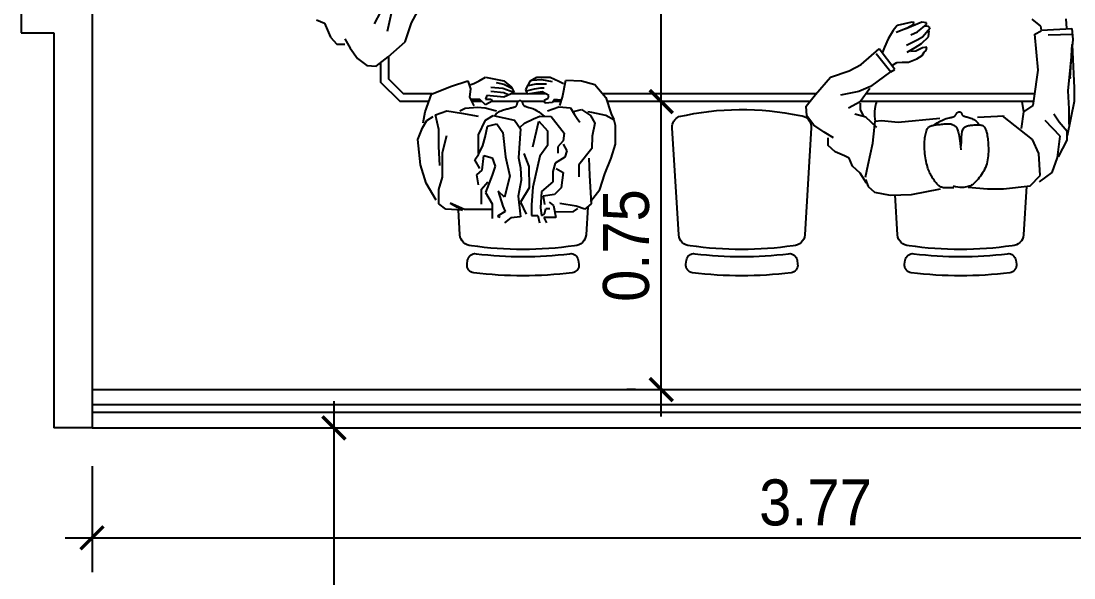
# Model space of a CAD drawing. Header units: millimetres. Extents: x 7034 to 7235, y -465 to -380.
# Drawn here: x 7111.544 to 7114.288, y -390.938 to -389.486 of the extents above; entities that cross this region are included whole.
import ezdxf

# ---------------------------------------------------------------- set-up
doc = ezdxf.new("R2010")
doc.units = ezdxf.units.MM
doc.header["$LTSCALE"] = 0.005
doc.linetypes.add('CONTINUO', pattern=[0])
doc.layers.get('0').update_dxf_attribs({"linetype": 'CONTINUO'})
doc.layers.get('DEFPOINTS').update_dxf_attribs({"linetype": 'CONTINUO', "lineweight": 15})
for name, color, linetype in [('- COTAS', 12, 'Continuous'), ('ARQ-PEITORIAL', 4, 'Continuous'), ('ARQ_ESQUADRIA', 5, 'Continuous'), ('ARQ_MOBILIARIO 1', 8, 'Continuous'), ('ARQ_MOBILIARIO 2', 252, 'Continuous'), ('JANELA', 10, 'Continuous')]:
    doc.layers.add(name, color=color, linetype=linetype)
doc.layers.add('0-LAYOUT', color=250, linetype='Continuous', lineweight=25)
doc.styles.add('ARQ', font='arial.ttf', dxfattribs={"width": 0.9})
doc.dimstyles.new('1-50', dxfattribs={"dimtxt": 0.12, "dimasz": 0.06, "dimexe": 0.09, "dimexo": 0.1, "dimgap": 0.03, "dimtad": 1, "dimzin": 0, "dimdsep": 46, "dimtxsty": 'ARQ', "dimblk": 'ARCHTICK', "dimcen": 0, "dimdle": 0.07, "dimclrd": 1, "dimclre": 1, "dimclrt": 7, "dimadec": 0, "dimazin": 0, "dimtm": 1e-09, "dimtfac": 1, "dimtofl": 0, "dimtmove": 2, "dimatfit": 3, "dimldrblk": 'ARCHTICK', "dimfxl": 1, "dimtolj": 1, "dimtzin": 0, "dimlwd": -1, "dimlwe": -1, "dimarcsym": 0})

# ---------------------------------------------------------------- blocks, each defined once
blk = doc.blocks.new('_ArchTick')
at = {"color": 0, "linetype": 'ByBlock', "const_width": 0.15}
blk.add_lwpolyline([(-0.5, -0.5), (0.5, 0.5)], dxfattribs=at)
blk = doc.blocks.new('*D188')
at = {"layer": '- COTAS', "color": 1, "transparency": 16777216}
for p, q in [((7112.3598, -392.2569), (7112.3598, -390.4769)), ((7112.3479, -390.5469), (7112.4498, -390.5469)), ((7112.3479, -392.1869), (7112.4498, -392.1869))]:
    blk.add_line(p, q, dxfattribs=at)
at = {"layer": 'DEFPOINTS', "color": 0, "transparency": 16777216}
for p in [(7112.2479, -390.5469), (7112.3598, -390.5469), (7112.2479, -392.1869)]:
    blk.add_point(p, dxfattribs=at)
at = {"layer": '- COTAS', "color": 1, "transparency": 16777216, "xscale": 0.06, "yscale": 0.06, "zscale": 0.06}
for p, rotation in [((7112.3598, -390.5469), 90), ((7112.3598, -392.1869), 270)]:
    blk.add_blockref('_ArchTick', p, dxfattribs=dict(at, rotation=rotation))
at = {"layer": '- COTAS', "color": 7, "transparency": 16777216, "insert": (7112.2685, -391.3669), "char_height": 0.12, "attachment_point": 5, "rotation": 90, "style": 'ARQ'}
blk.add_mtext('\\A1;1.64', dxfattribs=at)
blk = doc.blocks.new('*D200')
at = {"layer": '- COTAS', "color": 1, "transparency": 16777216}
for p, q in [((7113.2126, -390.5169), (7113.2126, -389.6261)), ((7113.1458, -389.6961), (7113.1226, -389.6961)), ((7113.1458, -390.4469), (7113.1226, -390.4469))]:
    blk.add_line(p, q, dxfattribs=at)
at = {"layer": 'DEFPOINTS', "color": 0, "transparency": 16777216}
for p in [(7113.2126, -389.6961), (7113.2458, -389.6961), (7113.2458, -390.4469)]:
    blk.add_point(p, dxfattribs=at)
at = {"layer": '- COTAS', "color": 1, "transparency": 16777216, "xscale": 0.06, "yscale": 0.06, "zscale": 0.06}
for p, rotation in [((7113.2126, -389.6961), 90), ((7113.2126, -390.4469), 270)]:
    blk.add_blockref('_ArchTick', p, dxfattribs=dict(at, rotation=rotation))
at = {"layer": '- COTAS', "color": 7, "transparency": 16777216, "insert": (7113.1214, -390.0715), "char_height": 0.12, "attachment_point": 5, "rotation": 90, "style": 'ARQ'}
blk.add_mtext('\\A1;0.75', dxfattribs=at)
blk = doc.blocks.new('*D201')
at = {"layer": '- COTAS', "color": 1, "transparency": 16777216}
for p, q in [((7113.2126, -389.7661), (7113.2126, -388.7261)), ((7113.2262, -388.7961), (7113.3026, -388.7961)), ((7113.1458, -389.6961), (7113.1226, -389.6961))]:
    blk.add_line(p, q, dxfattribs=at)
at = {"layer": 'DEFPOINTS', "color": 0, "transparency": 16777216}
for p in [(7113.1262, -388.7961), (7113.2126, -388.7961), (7113.2458, -389.6961)]:
    blk.add_point(p, dxfattribs=at)
at = {"layer": '- COTAS', "color": 1, "transparency": 16777216, "xscale": 0.06, "yscale": 0.06, "zscale": 0.06}
for p, rotation in [((7113.2126, -388.7961), 90), ((7113.2126, -389.6961), 270)]:
    blk.add_blockref('_ArchTick', p, dxfattribs=dict(at, rotation=rotation))
at = {"layer": '- COTAS', "color": 7, "transparency": 16777216, "insert": (7113.1214, -389.2461), "char_height": 0.12, "attachment_point": 5, "rotation": 90, "style": 'ARQ'}
blk.add_mtext('\\A1;0.90', dxfattribs=at)
blk = doc.blocks.new('*D211')
at = {"layer": '- COTAS', "color": 1, "transparency": 16777216}
for p, q in [((7111.7293, -390.6469), (7111.7293, -390.9232)), ((7115.4993, -390.6469), (7115.4993, -390.9232)), ((7111.6593, -390.8332), (7115.5693, -390.8332))]:
    blk.add_line(p, q, dxfattribs=at)
at = {"layer": 'DEFPOINTS', "color": 0, "transparency": 16777216}
for p in [(7111.7293, -390.5469), (7115.4993, -390.5469), (7115.4993, -390.8332)]:
    blk.add_point(p, dxfattribs=at)
at = {"layer": '- COTAS', "color": 1, "transparency": 16777216, "xscale": 0.06, "yscale": 0.06, "zscale": 0.06, "rotation": 180}
blk.add_blockref('_ArchTick', (7111.7293, -390.8332), dxfattribs=at)
at = {"layer": '- COTAS', "color": 1, "transparency": 16777216, "xscale": 0.06, "yscale": 0.06, "zscale": 0.06}
blk.add_blockref('_ArchTick', (7115.4993, -390.8332), dxfattribs=at)
at = {"layer": '- COTAS', "color": 7, "transparency": 16777216, "insert": (7113.6143, -390.7419), "char_height": 0.12, "attachment_point": 5, "style": 'ARQ'}
blk.add_mtext('\\A1;3.77', dxfattribs=at)

msp = doc.modelspace()

# ---------------------------------------------------------------- linework, layer by layer
at = {"layer": '0-LAYOUT', "linetype": 'ByBlock'}
for points in [[(7112.6153, -389.6761), (7112.5405, -389.6761), (7112.5022, -389.6378), (7112.5022, -389.578)], [(7112.6065, -389.6961), (7112.5322, -389.6961), (7112.4822, -389.6461), (7112.4822, -389.5941)], [(7112.8636, -389.6761), (7112.8212, -389.6761)], [(7112.9118, -389.6761), (7112.8701, -389.6761)], [(7113.6157, -389.6761), (7113.0606, -389.6761)], [(7114.1858, -389.6761), (7113.7452, -389.6761)], [(7112.8396, -389.6961), (7112.7712, -389.6961)], [(7112.9083, -389.6961), (7112.8489, -389.6961)], [(7112.9514, -389.6961), (7112.9308, -389.6961)], [(7113.5996, -389.6961), (7113.072, -389.6961)], [(7114.1832, -389.6961), (7113.7312, -389.6961)]]:
    msp.add_lwpolyline(points, dxfattribs=at)
for points in [[(7113.288, -390.072, -0.399285), (7113.258, -390.0436), (7113.2411, -389.7642, -0.305593), (7113.2584, -389.7355, -0.109362), (7113.5734, -389.7326, -0.429301), (7113.6034, -389.7642), (7113.5865, -390.0436, -0.399285), (7113.5565, -390.072, -0.071734)], [(7112.8522, -390.1003, 0.030867), (7112.9741, -390.0927, -0.408428), (7112.9964, -390.1097), (7112.9978, -390.1196, -0.419966), (7112.9805, -390.1423, -0.030916), (7112.8522, -390.1503, -0.030916), (7112.7239, -390.1423, -0.419966), (7112.7065, -390.1196), (7112.708, -390.1097, -0.408428), (7112.7302, -390.0927, 0.030867)], [(7113.4222, -390.1003, 0.030867), (7113.5442, -390.0927, -0.408428), (7113.5665, -390.1097), (7113.5679, -390.1196, -0.419966), (7113.5506, -390.1423, -0.030916), (7113.4222, -390.1503, -0.030916), (7113.2939, -390.1423, -0.419966), (7113.2766, -390.1196), (7113.278, -390.1097, -0.408428), (7113.3003, -390.0927, 0.030867)], [(7113.9923, -390.1003, 0.030867), (7114.1143, -390.0927, -0.408428), (7114.1365, -390.1097), (7114.138, -390.1196, -0.419966), (7114.1206, -390.1423, -0.030916), (7113.9923, -390.1503, -0.030916), (7113.864, -390.1423, -0.419966), (7113.8467, -390.1196), (7113.8481, -390.1097, -0.408428), (7113.8704, -390.0927, 0.030867)]]:
    msp.add_lwpolyline(points, format="xyb", close=True, dxfattribs=at)
for points in [[(7114.1642, -389.9168), (7114.1565, -390.0436, -0.399285), (7114.1266, -390.072, -0.071734), (7113.8581, -390.072, -0.399285), (7113.8281, -390.0436), (7113.8218, -389.9396)], [(7113.0208, -389.9704), (7113.0164, -390.0436, -0.399285), (7112.9864, -390.072, -0.071734), (7112.7179, -390.072, -0.399285), (7112.688, -390.0436), (7112.684, -389.9785)]]:
    msp.add_lwpolyline(points, format="xyb", dxfattribs=at)
at = {"layer": 'ARQ-PEITORIAL'}
for p, q in [((7111.7293, -388.8969), (7111.7293, -390.5469)), ((7111.5443, -389.4169), (7111.5443, -389.5169)), ((7111.5443, -389.5169), (7111.6293, -389.5169)), ((7111.6293, -389.5169), (7111.6293, -390.5469)), ((7111.7293, -390.5469), (7111.6293, -390.5469))]:
    msp.add_line(p, q, dxfattribs=at)
at = {"layer": 'ARQ_ESQUADRIA'}
for p, q in [((7116.0493, -390.4869), (7111.7293, -390.4869)), ((7116.0493, -390.5069), (7111.7293, -390.5069))]:
    msp.add_line(p, q, dxfattribs=at)
at = {"layer": 'ARQ_MOBILIARIO 1', "linetype": 'Continuous'}
msp.add_lwpolyline([(7112.7455, -389.6961), (7112.7185, -389.6961)], dxfattribs=at)
at = {"layer": 'ARQ_MOBILIARIO 2', "linetype": 'Continuous'}
for p, q in [((7112.4657, -389.4934), (7112.482, -389.4626)), ((7112.5088, -389.4668), (7112.4985, -389.5138)), ((7112.5621, -389.4913), (7112.5783, -389.4605)), ((7112.3141, -389.4831), (7112.3346, -389.4914)), ((7112.3346, -389.4914), (7112.3406, -389.5038)), ((7112.5456, -389.5403), (7112.5621, -389.4913)), ((7113.8269, -389.4982), (7113.8166, -389.5108)), ((7113.8655, -389.4894), (7113.8269, -389.4982)), ((7113.8914, -389.4894), (7113.8484, -389.5071)), ((7113.8536, -389.5042), (7113.8692, -389.4953)), ((7113.8714, -389.4901), (7113.8655, -389.4894)), ((7113.8692, -389.4953), (7113.8714, -389.4901)), ((7113.8803, -389.5145), (7113.9033, -389.4953)), ((7113.9033, -389.4909), (7113.8914, -389.4894)), ((7113.9092, -389.5005), (7113.8995, -389.4997)), ((7113.9033, -389.4953), (7113.9033, -389.4909)), ((7113.9129, -389.5042), (7113.9092, -389.5005)), ((7114.2014, -389.4992), (7114.1788, -389.481)), ((7114.2029, -389.5098), (7114.2014, -389.4992)), ((7114.2694, -389.5053), (7114.2679, -389.4804)), ((7112.3406, -389.5038), (7112.3509, -389.5284)), ((7112.3509, -389.5284), (7112.3674, -389.5467)), ((7113.8166, -389.5108), (7113.804, -389.5323)), ((7113.8248, -389.5152), (7113.8536, -389.5042)), ((7113.8625, -389.5219), (7113.8803, -389.5145)), ((7113.8796, -389.5353), (7113.8936, -389.5271)), ((7113.8906, -389.5449), (7113.9092, -389.5271)), ((7113.8936, -389.5271), (7113.9129, -389.5042)), ((7113.9092, -389.5271), (7113.9107, -389.5116)), ((7114.1862, -389.5201), (7114.2025, -389.5121)), ((7114.1945, -389.6145), (7114.1862, -389.5201)), ((7114.2029, -389.5098), (7114.2826, -389.5059)), ((7114.2211, -389.5221), (7114.2847, -389.5202)), ((7114.2826, -389.5059), (7114.2847, -389.5347)), ((7112.3674, -389.5467), (7112.3879, -389.5466)), ((7112.3879, -389.5325), (7112.4022, -389.557)), ((7112.4022, -389.557), (7112.4207, -389.5836)), ((7112.5006, -389.5794), (7112.5456, -389.5403)), ((7113.7943, -389.5545), (7113.7892, -389.5671)), ((7113.804, -389.5323), (7113.7943, -389.5545)), ((7113.8514, -389.5493), (7113.8796, -389.5353)), ((7113.8529, -389.5671), (7113.8743, -389.5553)), ((7113.8743, -389.5553), (7113.8906, -389.5449)), ((7113.8928, -389.5561), (7113.8759, -389.5649)), ((7113.9047, -389.5546), (7113.8928, -389.5561)), ((7113.9025, -389.5634), (7113.9047, -389.5546)), ((7114.2847, -389.5347), (7114.2784, -389.6063)), ((7112.4207, -389.5836), (7112.4453, -389.6019)), ((7112.4698, -389.604), (7112.5006, -389.5794)), ((7113.7332, -389.5999), (7113.7802, -389.5589)), ((7113.7723, -389.5712), (7113.8109, -389.6182)), ((7113.8213, -389.6122), (7113.7802, -389.5589)), ((7113.8759, -389.5649), (7113.8632, -389.5657)), ((7113.8788, -389.5849), (7113.8921, -389.576)), ((7113.8921, -389.576), (7113.898, -389.5671)), ((7113.898, -389.5671), (7113.9025, -389.5634)), ((7112.4453, -389.6019), (7112.4698, -389.604)), ((7113.7024, -389.6162), (7113.7332, -389.5999)), ((7113.815, -389.6012), (7113.8262, -389.5945)), ((7113.8262, -389.5945), (7113.8403, -389.593)), ((7113.8403, -389.593), (7113.8565, -389.5931)), ((7113.8565, -389.5931), (7113.8788, -389.5849)), ((7114.2784, -389.6063), (7114.2722, -389.6678)), ((7112.7383, -389.6417), (7112.7548, -389.6324)), ((7112.7548, -389.6324), (7112.8025, -389.6418)), ((7112.8722, -389.6418), (7112.8887, -389.6325)), ((7112.8764, -389.6404), (7112.9008, -389.6384)), ((7112.8887, -389.6325), (7112.9227, -389.6326)), ((7112.9008, -389.6384), (7112.9278, -389.6441)), ((7112.9227, -389.6326), (7112.9456, -389.6432)), ((7113.6143, -389.6777), (7113.6534, -389.6327)), ((7113.6534, -389.6327), (7113.7024, -389.6162)), ((7113.8108, -389.6181), (7113.7577, -389.6572)), ((7113.8109, -389.6182), (7113.8213, -389.6122)), ((7114.184, -389.6883), (7114.1945, -389.6145)), ((7112.6135, -389.6768), (7112.663, -389.6569)), ((7112.663, -389.6569), (7112.7089, -389.6417)), ((7112.7089, -389.6417), (7112.7153, -389.6629)), ((7112.7153, -389.6629), (7112.7126, -389.6849)), ((7112.7135, -389.6523), (7112.7245, -389.649)), ((7112.7245, -389.649), (7112.7383, -389.6417)), ((7112.7685, -389.6585), (7112.7996, -389.6611)), ((7112.7825, -389.6466), (7112.8027, -389.6507)), ((7112.7996, -389.6611), (7112.8286, -389.6715)), ((7112.8025, -389.6418), (7112.8227, -389.6584)), ((7112.8027, -389.6507), (7112.8245, -389.6622)), ((7112.8227, -389.6584), (7112.8291, -389.6723)), ((7112.8594, -389.6651), (7112.8722, -389.6418)), ((7112.8639, -389.677), (7112.8594, -389.6651)), ((7112.8614, -389.6679), (7112.8821, -389.6627)), ((7112.866, -389.6544), (7112.8868, -389.6498)), ((7112.8821, -389.6627), (7112.8982, -389.6602)), ((7112.8868, -389.6498), (7112.9132, -389.6498)), ((7112.8982, -389.6602), (7112.9075, -389.6602)), ((7112.9456, -389.6432), (7112.9575, -389.6492)), ((7112.9548, -389.6851), (7112.964, -389.6406)), ((7112.964, -389.6406), (7113.0043, -389.6419)), ((7113.0043, -389.6419), (7113.0392, -389.6513)), ((7113.0392, -389.6513), (7113.0685, -389.6852)), ((7113.7577, -389.6572), (7113.7269, -389.6695)), ((7113.7311, -389.6963), (7113.7556, -389.6612)), ((7112.5969, -389.7226), (7112.6135, -389.6768)), ((7112.7126, -389.6849), (7112.7245, -389.7075)), ((7112.7401, -389.6909), (7112.7171, -389.6908)), ((7112.7547, -389.7048), (7112.7401, -389.6909)), ((7112.7584, -389.6803), (7112.7548, -389.6896)), ((7112.7548, -389.6896), (7112.7694, -389.6896)), ((7112.8025, -389.6849), (7112.7584, -389.6803)), ((7112.7685, -389.6694), (7112.8027, -389.6726)), ((7112.7694, -389.6896), (7112.7722, -389.6955)), ((7112.8291, -389.6723), (7112.8025, -389.6849)), ((7112.8027, -389.6726), (7112.8136, -389.6777)), ((7112.8405, -389.695), (7112.8413, -389.6943)), ((7112.8413, -389.6943), (7112.8421, -389.6937)), ((7112.8421, -389.6937), (7112.843, -389.6933)), ((7112.843, -389.6933), (7112.8438, -389.6931)), ((7112.8438, -389.6931), (7112.8447, -389.6931)), ((7112.8447, -389.6931), (7112.8456, -389.6933)), ((7112.8456, -389.6933), (7112.8464, -389.6937)), ((7112.8464, -389.6937), (7112.8472, -389.6942)), ((7112.8472, -389.6942), (7112.8479, -389.6949)), ((7112.9025, -389.6711), (7112.8639, -389.677)), ((7112.9199, -389.6804), (7112.9025, -389.6711)), ((7112.907, -389.6923), (7112.9181, -389.6877)), ((7112.9098, -389.7003), (7112.907, -389.6923)), ((7112.9181, -389.6877), (7112.9199, -389.6804)), ((7112.9346, -389.691), (7112.9291, -389.6983)), ((7112.9502, -389.6924), (7112.9346, -389.691)), ((7112.9483, -389.7063), (7112.9548, -389.6851)), ((7113.0685, -389.6852), (7113.0822, -389.7277)), ((7113.5897, -389.7084), (7113.6143, -389.6777)), ((7113.7269, -389.6695), (7113.6799, -389.6797)), ((7114.182, -389.7068), (7114.184, -389.6883)), ((7114.2722, -389.6678), (7114.2742, -389.7149)), ((7112.6244, -389.7306), (7112.6538, -389.72)), ((7112.6538, -389.72), (7112.6923, -389.726)), ((7112.6878, -389.7201), (7112.7015, -389.7134)), ((7112.7015, -389.7134), (7112.7336, -389.7108)), ((7112.7336, -389.7108), (7112.7538, -389.7121)), ((7112.7538, -389.7121), (7112.7832, -389.7201)), ((7112.7722, -389.6955), (7112.7547, -389.7048)), ((7112.7888, -389.7232), (7112.7922, -389.7214)), ((7112.7922, -389.7214), (7112.7954, -389.7199)), ((7112.7954, -389.7199), (7112.7986, -389.7188)), ((7112.7986, -389.7188), (7112.8017, -389.7178)), ((7112.8017, -389.7178), (7112.8047, -389.717)), ((7112.8047, -389.717), (7112.8076, -389.7162)), ((7112.8076, -389.7162), (7112.8103, -389.7154)), ((7112.8103, -389.7154), (7112.8129, -389.7147)), ((7112.8129, -389.7147), (7112.8154, -389.714)), ((7112.8154, -389.714), (7112.8177, -389.7133)), ((7112.8177, -389.7133), (7112.82, -389.7127)), ((7112.82, -389.7127), (7112.822, -389.7121)), ((7112.822, -389.7121), (7112.824, -389.7116)), ((7112.824, -389.7116), (7112.8258, -389.7112)), ((7112.8258, -389.7112), (7112.8275, -389.7109)), ((7112.8275, -389.7109), (7112.8291, -389.7105)), ((7112.8291, -389.7105), (7112.8305, -389.7101)), ((7112.8305, -389.7101), (7112.8317, -389.7098)), ((7112.8317, -389.7098), (7112.8328, -389.7093)), ((7112.8328, -389.7093), (7112.8338, -389.7088)), ((7112.8338, -389.7088), (7112.8346, -389.7082)), ((7112.8346, -389.7082), (7112.8352, -389.7075)), ((7112.8352, -389.7075), (7112.8356, -389.7067)), ((7112.8356, -389.7067), (7112.836, -389.7057)), ((7112.836, -389.7057), (7112.8363, -389.7047)), ((7112.8363, -389.7047), (7112.8366, -389.7037)), ((7112.8366, -389.7037), (7112.8368, -389.7026)), ((7112.8368, -389.7026), (7112.8371, -389.7014)), ((7112.8371, -389.7014), (7112.8375, -389.7003)), ((7112.8375, -389.7003), (7112.8379, -389.6991)), ((7112.8379, -389.6991), (7112.8385, -389.698)), ((7112.8385, -389.698), (7112.8391, -389.6969)), ((7112.8391, -389.6969), (7112.8398, -389.6959)), ((7112.8398, -389.6959), (7112.8405, -389.695)), ((7112.8479, -389.6949), (7112.8486, -389.6957)), ((7112.8486, -389.6957), (7112.8492, -389.6966)), ((7112.8492, -389.6966), (7112.8498, -389.6976)), ((7112.8498, -389.6976), (7112.8503, -389.6987)), ((7112.8503, -389.6987), (7112.8507, -389.6998)), ((7112.8507, -389.6998), (7112.8512, -389.7009)), ((7112.8512, -389.7009), (7112.8517, -389.7021)), ((7112.8517, -389.7021), (7112.8522, -389.7032)), ((7112.8522, -389.7032), (7112.8529, -389.7043)), ((7112.8529, -389.7043), (7112.8537, -389.7053)), ((7112.8537, -389.7053), (7112.8546, -389.7062)), ((7112.8546, -389.7062), (7112.8557, -389.707)), ((7112.8557, -389.707), (7112.8571, -389.7078)), ((7112.8571, -389.7078), (7112.8586, -389.7085)), ((7112.8586, -389.7085), (7112.8604, -389.7092)), ((7112.8604, -389.7092), (7112.8625, -389.7099)), ((7112.8625, -389.7099), (7112.8649, -389.7106)), ((7112.8649, -389.7106), (7112.8677, -389.7113)), ((7112.8677, -389.7113), (7112.8707, -389.7121)), ((7112.8707, -389.7121), (7112.8742, -389.7131)), ((7112.8742, -389.7131), (7112.8782, -389.7145)), ((7112.8782, -389.7145), (7112.8827, -389.7165)), ((7112.8827, -389.7165), (7112.8877, -389.7193)), ((7112.8877, -389.7193), (7112.8934, -389.723)), ((7112.9291, -389.6983), (7112.9098, -389.7003)), ((7112.9162, -389.7203), (7112.9456, -389.7097)), ((7112.9456, -389.7097), (7112.9758, -389.7123)), ((7112.9758, -389.7123), (7112.9868, -389.7296)), ((7112.9804, -389.723), (7113.0043, -389.717)), ((7113.0043, -389.717), (7113.0281, -389.7323)), ((7113.5918, -389.733), (7113.5897, -389.7084)), ((7113.7003, -389.7125), (7113.7311, -389.6963)), ((7113.7311, -389.7003), (7113.7311, -389.7168)), ((7113.7311, -389.7168), (7113.7393, -389.7351)), ((7114.1574, -389.723), (7114.1529, -389.6961)), ((7114.1574, -389.723), (7114.182, -389.7068)), ((7114.2881, -389.696), (7114.27, -389.7857)), ((7114.2742, -389.7149), (7114.2742, -389.7559)), ((7112.5905, -389.7645), (7112.6015, -389.7459)), ((7112.5923, -389.7519), (7112.5969, -389.7226)), ((7112.6015, -389.7459), (7112.618, -389.7353)), ((7112.6327, -389.7692), (7112.6244, -389.7306)), ((7112.6923, -389.726), (7112.7354, -389.7341)), ((7112.7363, -389.7826), (7112.7547, -389.7447)), ((7112.7547, -389.7447), (7112.7749, -389.7321)), ((7112.7749, -389.7321), (7112.8299, -389.7448)), ((7112.7786, -389.7321), (7112.782, -389.7285)), ((7112.782, -389.7285), (7112.7854, -389.7256)), ((7112.7854, -389.7256), (7112.7888, -389.7232)), ((7112.8299, -389.7448), (7112.8455, -389.7674)), ((7112.8565, -389.7521), (7112.8795, -389.7415)), ((7112.8776, -389.8139), (7112.8932, -389.7475)), ((7112.8795, -389.7415), (7112.896, -389.7342)), ((7112.8932, -389.7475), (7112.9161, -389.7721)), ((7112.8934, -389.723), (7112.8998, -389.728)), ((7112.896, -389.7342), (7112.9254, -389.7355)), ((7112.8998, -389.728), (7112.907, -389.7342)), ((7112.9254, -389.7355), (7112.9593, -389.7788)), ((7112.9868, -389.7296), (7112.9932, -389.7403)), ((7112.9932, -389.7403), (7113.0006, -389.7496)), ((7113.0318, -389.725), (7113.0208, -389.723)), ((7113.0281, -389.7323), (7113.0391, -389.7523)), ((7113.0685, -389.7323), (7113.0318, -389.725)), ((7113.0896, -389.745), (7113.0685, -389.7323)), ((7113.0822, -389.7277), (7113.0886, -389.743)), ((7113.0932, -389.7589), (7113.0896, -389.745)), ((7113.6101, -389.7575), (7113.5918, -389.733)), ((7113.7452, -389.7371), (7113.7165, -389.729)), ((7113.7742, -389.7639), (7113.7452, -389.7371)), ((7113.768, -389.7639), (7113.7701, -389.7473)), ((7113.7701, -389.7473), (7113.7863, -389.7453)), ((7113.7863, -389.7453), (7113.8295, -389.7496)), ((7113.8295, -389.7496), (7113.938, -389.7394)), ((7113.9318, -389.7516), (7113.9391, -389.7476)), ((7113.9391, -389.7476), (7113.9454, -389.7445)), ((7113.9454, -389.7445), (7113.9507, -389.7422)), ((7113.9507, -389.7422), (7113.9553, -389.7405)), ((7113.9553, -389.7405), (7113.9591, -389.7393)), ((7113.9591, -389.7393), (7113.9624, -389.7385)), ((7113.9624, -389.7385), (7113.9651, -389.7378)), ((7113.9651, -389.7378), (7113.9675, -389.7373)), ((7113.9675, -389.7373), (7113.9694, -389.7369)), ((7113.9694, -389.7369), (7113.9711, -389.7365)), ((7113.9711, -389.7365), (7113.9725, -389.7361)), ((7113.9725, -389.7361), (7113.9736, -389.7358)), ((7113.9736, -389.7358), (7113.9746, -389.7354)), ((7113.9746, -389.7354), (7113.9754, -389.7351)), ((7113.9754, -389.7351), (7113.9761, -389.7347)), ((7113.9761, -389.7347), (7113.9768, -389.7343)), ((7113.9768, -389.7343), (7113.9774, -389.7338)), ((7113.9774, -389.7338), (7113.978, -389.7333)), ((7113.978, -389.7333), (7113.9785, -389.7327)), ((7113.9785, -389.7327), (7113.979, -389.7321)), ((7113.979, -389.7321), (7113.9795, -389.7315)), ((7113.9795, -389.7315), (7113.9799, -389.7308)), ((7113.9799, -389.7308), (7113.9803, -389.7301)), ((7113.9803, -389.7301), (7113.9807, -389.7293)), ((7113.9807, -389.7293), (7113.981, -389.7286)), ((7113.981, -389.7286), (7113.9814, -389.7278)), ((7113.9814, -389.7278), (7113.9819, -389.727)), ((7113.9819, -389.727), (7113.9823, -389.7263)), ((7113.9823, -389.7263), (7113.9829, -389.7256)), ((7113.9829, -389.7256), (7113.9835, -389.7249)), ((7113.9835, -389.7249), (7113.9843, -389.7244)), ((7113.9843, -389.7244), (7113.9851, -389.7239)), ((7113.9851, -389.7239), (7113.9861, -389.7235)), ((7113.9861, -389.7235), (7113.9871, -389.7232)), ((7113.9871, -389.7232), (7113.9881, -389.723)), ((7113.9881, -389.723), (7113.9892, -389.723)), ((7113.9892, -389.723), (7113.9902, -389.723)), ((7113.9902, -389.723), (7113.9912, -389.7233)), ((7113.9912, -389.7233), (7113.9921, -389.7236)), ((7113.9921, -389.7236), (7113.9929, -389.7241)), ((7113.9929, -389.7241), (7113.9936, -389.7248)), ((7113.9936, -389.7248), (7113.9942, -389.7255)), ((7113.9942, -389.7255), (7113.9947, -389.7263)), ((7113.9947, -389.7263), (7113.9951, -389.7271)), ((7113.9951, -389.7271), (7113.9955, -389.728)), ((7113.9955, -389.728), (7113.9958, -389.7288)), ((7113.9958, -389.7288), (7113.9961, -389.7296)), ((7113.9961, -389.7296), (7113.9964, -389.7303)), ((7113.9964, -389.7303), (7113.9967, -389.7309)), ((7113.9967, -389.7309), (7113.997, -389.7315)), ((7113.997, -389.7315), (7113.9975, -389.732)), ((7113.9975, -389.732), (7113.9981, -389.7325)), ((7113.9981, -389.7325), (7113.9988, -389.733)), ((7113.9988, -389.733), (7113.9998, -389.7335)), ((7113.9998, -389.7335), (7114.0011, -389.734)), ((7114.0011, -389.734), (7114.0027, -389.7345)), ((7114.0027, -389.7345), (7114.0045, -389.735)), ((7114.0045, -389.735), (7114.0066, -389.7356)), ((7114.0066, -389.7356), (7114.0089, -389.7362)), ((7114.0089, -389.7362), (7114.0113, -389.7369)), ((7114.0113, -389.7369), (7114.0139, -389.7377)), ((7114.0139, -389.7377), (7114.0165, -389.7385)), ((7114.0165, -389.7385), (7114.0192, -389.7394)), ((7114.0192, -389.7394), (7114.0218, -389.7405)), ((7114.0218, -389.7405), (7114.0245, -389.7416)), ((7114.0245, -389.7416), (7114.0271, -389.743)), ((7114.0271, -389.743), (7114.0298, -389.7446)), ((7114.0298, -389.7446), (7114.0323, -389.7466)), ((7114.0323, -389.7466), (7114.0349, -389.7489)), ((7114.0349, -389.7489), (7114.0374, -389.7517)), ((7114.0365, -389.7372), (7114.1059, -389.7333)), ((7114.1798, -389.7949), (7114.1021, -389.7333)), ((7114.1512, -389.7661), (7114.1574, -389.723)), ((7114.2517, -389.7867), (7114.2127, -389.7456)), ((7114.2497, -389.7499), (7114.2352, -389.7294)), ((7112.5785, -389.795), (7112.5905, -389.7645)), ((7112.6326, -389.8137), (7112.6327, -389.7692)), ((7112.7537, -389.7892), (7112.7593, -389.76)), ((7112.7593, -389.76), (7112.7841, -389.754)), ((7112.7841, -389.754), (7112.7996, -389.7766)), ((7112.7996, -389.7766), (7112.8069, -389.8398)), ((7112.8455, -389.7674), (7112.8409, -389.8431)), ((7112.8446, -389.7627), (7112.8565, -389.7521)), ((7112.9161, -389.7721), (7112.9161, -389.8106)), ((7113.0391, -389.7523), (7113.0326, -389.7861)), ((7113.0932, -389.8075), (7113.0932, -389.7589)), ((7113.6367, -389.776), (7113.6101, -389.7575)), ((7113.6612, -389.7903), (7113.6367, -389.776)), ((7113.7638, -389.8049), (7113.768, -389.7639)), ((7113.9016, -389.779), (7113.9025, -389.7757)), ((7113.9025, -389.7757), (7113.9035, -389.7727)), ((7113.9035, -389.7727), (7113.9046, -389.77)), ((7113.9046, -389.77), (7113.9058, -389.7676)), ((7113.9058, -389.7676), (7113.9071, -389.7656)), ((7113.9071, -389.7656), (7113.9085, -389.7639)), ((7113.9085, -389.7639), (7113.91, -389.7624)), ((7113.91, -389.7624), (7113.9116, -389.7613)), ((7113.9116, -389.7613), (7113.9135, -389.7603)), ((7113.9135, -389.7603), (7113.9154, -389.7595)), ((7113.9154, -389.7595), (7113.9177, -389.7588)), ((7113.9177, -389.7588), (7113.9201, -389.7582)), ((7113.9201, -389.7582), (7113.9228, -389.7577)), ((7113.9228, -389.7577), (7113.9259, -389.7572)), ((7113.9235, -389.7567), (7113.9318, -389.7516)), ((7113.9259, -389.7572), (7113.9291, -389.7567)), ((7113.9291, -389.7567), (7113.9325, -389.7563)), ((7113.9325, -389.7563), (7113.936, -389.7559)), ((7113.936, -389.7559), (7113.9395, -389.7555)), ((7113.9395, -389.7555), (7113.9429, -389.7552)), ((7113.9429, -389.7552), (7113.9462, -389.7549)), ((7113.9462, -389.7549), (7113.9493, -389.7546)), ((7113.9493, -389.7546), (7113.9522, -389.7544)), ((7113.9522, -389.7544), (7113.9548, -389.7542)), ((7113.9548, -389.7542), (7113.9573, -389.7541)), ((7113.9573, -389.7541), (7113.9595, -389.754)), ((7113.9595, -389.754), (7113.9616, -389.754)), ((7113.9616, -389.754), (7113.9635, -389.7541)), ((7113.9635, -389.7541), (7113.9654, -389.7543)), ((7113.9654, -389.7543), (7113.9671, -389.7546)), ((7113.9671, -389.7546), (7113.9688, -389.755)), ((7113.9688, -389.755), (7113.9705, -389.7555)), ((7113.9705, -389.7555), (7113.972, -389.7561)), ((7113.972, -389.7561), (7113.9735, -389.7568)), ((7113.9735, -389.7568), (7113.975, -389.7576)), ((7113.975, -389.7576), (7113.9763, -389.7585)), ((7113.9763, -389.7585), (7113.9776, -389.7594)), ((7113.9776, -389.7594), (7113.9787, -389.7604)), ((7113.9787, -389.7604), (7113.9798, -389.7615)), ((7113.9798, -389.7615), (7113.9807, -389.7627)), ((7113.9807, -389.7627), (7113.9816, -389.764)), ((7113.9816, -389.764), (7113.9825, -389.7656)), ((7113.9825, -389.7656), (7113.9833, -389.7674)), ((7113.9833, -389.7674), (7113.9842, -389.7696)), ((7113.9842, -389.7696), (7113.9851, -389.7721)), ((7113.9851, -389.7721), (7113.986, -389.775)), ((7113.986, -389.775), (7113.9869, -389.7785)), ((7113.996, -389.7807), (7113.9969, -389.7746)), ((7113.9969, -389.7746), (7113.998, -389.7702)), ((7113.998, -389.7702), (7113.9993, -389.767)), ((7113.9993, -389.767), (7114.0007, -389.7649)), ((7114.0007, -389.7649), (7114.0023, -389.7633)), ((7114.0023, -389.7633), (7114.004, -389.7621)), ((7114.004, -389.7621), (7114.006, -389.761)), ((7114.006, -389.761), (7114.0082, -389.7602)), ((7114.0082, -389.7602), (7114.0105, -389.7595)), ((7114.0105, -389.7595), (7114.013, -389.7589)), ((7114.013, -389.7589), (7114.0157, -389.7584)), ((7114.0157, -389.7584), (7114.0185, -389.758)), ((7114.0185, -389.758), (7114.0215, -389.7576)), ((7114.0215, -389.7576), (7114.0246, -389.7573)), ((7114.0246, -389.7573), (7114.0279, -389.757)), ((7114.0279, -389.757), (7114.0311, -389.7567)), ((7114.0311, -389.7567), (7114.0343, -389.7566)), ((7114.0343, -389.7566), (7114.0375, -389.7565)), ((7114.0374, -389.7517), (7114.0399, -389.755)), ((7114.0375, -389.7565), (7114.0405, -389.7566)), ((7114.0405, -389.7566), (7114.0433, -389.7569)), ((7114.0433, -389.7569), (7114.0459, -389.7573)), ((7114.0459, -389.7573), (7114.0482, -389.758)), ((7114.0482, -389.758), (7114.0502, -389.7588)), ((7114.0502, -389.7588), (7114.0519, -389.7599)), ((7114.0519, -389.7599), (7114.0534, -389.7612)), ((7114.0534, -389.7612), (7114.0547, -389.7626)), ((7114.0547, -389.7626), (7114.0559, -389.7643)), ((7114.0559, -389.7643), (7114.0569, -389.7662)), ((7114.0569, -389.7662), (7114.0578, -389.7682)), ((7114.0578, -389.7682), (7114.0587, -389.7704)), ((7114.0587, -389.7704), (7114.0595, -389.7728)), ((7114.0595, -389.7728), (7114.0602, -389.7755)), ((7114.0602, -389.7755), (7114.0609, -389.7784)), ((7114.27, -389.7744), (7114.2497, -389.7499)), ((7114.27, -389.7969), (7114.27, -389.7744)), ((7112.5849, -389.8608), (7112.5785, -389.795)), ((7112.6427, -389.829), (7112.6538, -389.7845)), ((7112.7363, -389.8304), (7112.7363, -389.7826)), ((7112.7473, -389.8105), (7112.7537, -389.7892)), ((7112.9565, -389.7987), (7112.9427, -389.814)), ((7112.9593, -389.7788), (7112.9565, -389.7987)), ((7113.0326, -389.7861), (7113.0317, -389.8187)), ((7113.647, -389.8108), (7113.6471, -389.7903)), ((7113.8986, -389.8051), (7113.8988, -389.8001)), ((7113.8988, -389.8001), (7113.8991, -389.7953)), ((7113.8991, -389.7953), (7113.8996, -389.7908)), ((7113.8996, -389.7908), (7113.9001, -389.7865)), ((7113.9001, -389.7865), (7113.9008, -389.7826)), ((7113.9008, -389.7826), (7113.9016, -389.779)), ((7113.9869, -389.7785), (7113.9879, -389.7824)), ((7113.9879, -389.7824), (7113.9889, -389.787)), ((7113.9889, -389.787), (7113.9899, -389.7924)), ((7113.9899, -389.7924), (7113.9908, -389.7985)), ((7113.9908, -389.7985), (7113.9917, -389.8054)), ((7113.9939, -389.8128), (7113.9945, -389.7995)), ((7113.9945, -389.7995), (7113.9952, -389.7889)), ((7113.9952, -389.7889), (7113.996, -389.7807)), ((7114.0609, -389.7784), (7114.0615, -389.7815)), ((7114.0615, -389.7815), (7114.0621, -389.7849)), ((7114.0621, -389.7849), (7114.0626, -389.7886)), ((7114.0626, -389.7886), (7114.0631, -389.7926)), ((7114.0631, -389.7926), (7114.0636, -389.797)), ((7114.0636, -389.797), (7114.064, -389.8016)), ((7114.064, -389.8016), (7114.0644, -389.8065)), ((7114.1964, -389.8317), (7114.1798, -389.7949)), ((7114.2454, -389.842), (7114.2517, -389.7867)), ((7114.2475, -389.84), (7114.27, -389.7969)), ((7112.6353, -389.8629), (7112.6326, -389.8137)), ((7112.6427, -389.8934), (7112.6427, -389.829)), ((7112.7363, -389.8337), (7112.7473, -389.8105)), ((7112.9161, -389.8106), (7112.8959, -389.8385)), ((7112.9427, -389.814), (7112.9427, -389.8306)), ((7112.9565, -389.8073), (7112.9666, -389.8246)), ((7112.9666, -389.8246), (7112.961, -389.8412)), ((7113.0317, -389.8187), (7112.9977, -389.8612)), ((7113.0821, -389.8433), (7113.0932, -389.8075)), ((7113.6653, -389.8274), (7113.647, -389.8108)), ((7113.6899, -389.8376), (7113.6653, -389.8274)), ((7113.7514, -389.8602), (7113.7638, -389.8049)), ((7113.8986, -389.8103), (7113.8986, -389.8051)), ((7113.8986, -389.8156), (7113.8986, -389.8103)), ((7113.8988, -389.821), (7113.8986, -389.8156)), ((7113.8992, -389.8264), (7113.8988, -389.821)), ((7113.8997, -389.8318), (7113.8992, -389.8264)), ((7113.9917, -389.8054), (7113.9925, -389.8134)), ((7113.9925, -389.8134), (7113.9932, -389.8223)), ((7114.0644, -389.8065), (7114.0647, -389.8116)), ((7114.0649, -389.8274), (7114.0646, -389.8327)), ((7114.0647, -389.8116), (7114.0649, -389.8168)), ((7114.0649, -389.8168), (7114.0649, -389.8221)), ((7114.0649, -389.8221), (7114.0649, -389.8274)), ((7112.7271, -389.8477), (7112.7363, -389.8337)), ((7112.7399, -389.8703), (7112.7271, -389.8477)), ((7112.7454, -389.8749), (7112.75, -389.8364)), ((7112.75, -389.8364), (7112.7721, -389.8431)), ((7112.7721, -389.8431), (7112.7794, -389.8643)), ((7112.8069, -389.8398), (7112.8179, -389.8903)), ((7112.8409, -389.8431), (7112.8454, -389.869)), ((7112.8546, -389.8318), (7112.8674, -389.8657)), ((7112.8959, -389.8385), (7112.8775, -389.9196)), ((7112.9363, -389.8565), (7112.9298, -389.8784)), ((7112.961, -389.8412), (7112.9363, -389.8565)), ((7113.0234, -389.8433), (7113.0252, -389.8891)), ((7113.0656, -389.8845), (7113.0821, -389.8433)), ((7113.7023, -389.8436), (7113.6899, -389.8376)), ((7113.7106, -389.8642), (7113.7023, -389.8436)), ((7113.9003, -389.8372), (7113.8997, -389.8318)), ((7113.901, -389.8424), (7113.9003, -389.8372)), ((7113.9018, -389.8476), (7113.901, -389.8424)), ((7113.9028, -389.8526), (7113.9018, -389.8476)), ((7113.9038, -389.8574), (7113.9028, -389.8526)), ((7113.905, -389.862), (7113.9038, -389.8574)), ((7114.0606, -389.8583), (7114.059, -389.8632)), ((7114.0618, -389.8533), (7114.0606, -389.8583)), ((7114.0629, -389.8482), (7114.0618, -389.8533)), ((7114.0637, -389.8431), (7114.0629, -389.8482)), ((7114.0642, -389.8379), (7114.0637, -389.8431)), ((7114.0646, -389.8327), (7114.0642, -389.8379)), ((7114.2002, -389.8892), (7114.1964, -389.8317)), ((7114.2309, -389.881), (7114.2454, -389.842)), ((7112.5995, -389.9087), (7112.5849, -389.8608)), ((7112.7316, -389.8875), (7112.7454, -389.8749)), ((7112.7794, -389.8643), (7112.772, -389.8876)), ((7112.8454, -389.869), (7112.8472, -389.9009)), ((7112.8674, -389.8657), (7112.8683, -389.9209)), ((7112.9298, -389.8784), (7112.9298, -389.9057)), ((7112.939, -389.8704), (7112.9573, -389.8811)), ((7112.9573, -389.8811), (7112.9518, -389.921)), ((7112.9977, -389.8612), (7112.9977, -389.8924)), ((7113.0527, -389.9257), (7113.0656, -389.8845)), ((7113.731, -389.8827), (7113.7106, -389.8642)), ((7113.7472, -389.9092), (7113.731, -389.8827)), ((7113.7451, -389.893), (7113.7514, -389.8602)), ((7113.9062, -389.8664), (7113.905, -389.862)), ((7113.9075, -389.8705), (7113.9062, -389.8664)), ((7113.9089, -389.8744), (7113.9075, -389.8705)), ((7113.9103, -389.878), (7113.9089, -389.8744)), ((7113.9118, -389.8814), (7113.9103, -389.878)), ((7113.9133, -389.8845), (7113.9118, -389.8814)), ((7113.9148, -389.8875), (7113.9133, -389.8845)), ((7114.0472, -389.8862), (7114.0442, -389.8904)), ((7114.05, -389.8819), (7114.0472, -389.8862)), ((7114.0527, -389.8774), (7114.05, -389.8819)), ((7114.0551, -389.8727), (7114.0527, -389.8774)), ((7114.0572, -389.868), (7114.0551, -389.8727)), ((7114.059, -389.8632), (7114.0572, -389.868)), ((7114.1981, -389.9055), (7114.2309, -389.881)), ((7112.6261, -389.9532), (7112.5995, -389.9087)), ((7112.6325, -389.9253), (7112.6427, -389.8934)), ((7112.7362, -389.9135), (7112.7316, -389.8875)), ((7112.7445, -389.9241), (7112.761, -389.9055)), ((7112.772, -389.8876), (7112.7545, -389.9334)), ((7112.8179, -389.8903), (7112.8041, -389.9454)), ((7112.8472, -389.9009), (7112.8399, -389.9428)), ((7112.9298, -389.9057), (7112.9004, -389.9302)), ((7113.0252, -389.8891), (7113.0279, -389.9336)), ((7113.7451, -389.8992), (7113.7513, -389.9175)), ((7113.9164, -389.8903), (7113.9148, -389.8875)), ((7113.918, -389.893), (7113.9164, -389.8903)), ((7113.9195, -389.8955), (7113.918, -389.893)), ((7113.9211, -389.8979), (7113.9195, -389.8955)), ((7113.9227, -389.9002), (7113.9211, -389.8979)), ((7113.9242, -389.9024), (7113.9227, -389.9002)), ((7113.9258, -389.9045), (7113.9242, -389.9024)), ((7113.9273, -389.9065), (7113.9258, -389.9045)), ((7113.9288, -389.9084), (7113.9273, -389.9065)), ((7113.9302, -389.9102), (7113.9288, -389.9084)), ((7113.9317, -389.9118), (7113.9302, -389.9102)), ((7113.9331, -389.9133), (7113.9317, -389.9118)), ((7113.9345, -389.9147), (7113.9331, -389.9133)), ((7114.0229, -389.9129), (7114.0205, -389.9144)), ((7114.0252, -389.9112), (7114.0229, -389.9129)), ((7114.0275, -389.9092), (7114.0252, -389.9112)), ((7114.03, -389.9069), (7114.0275, -389.9092)), ((7114.0325, -389.9043), (7114.03, -389.9069)), ((7114.0353, -389.9013), (7114.0325, -389.9043)), ((7114.0382, -389.898), (7114.0353, -389.9013)), ((7114.0412, -389.8943), (7114.0382, -389.898)), ((7114.0442, -389.8904), (7114.0412, -389.8943)), ((7114.1735, -389.9157), (7114.2002, -389.8892)), ((7112.6325, -389.9625), (7112.6325, -389.9253)), ((7112.7444, -389.964), (7112.7445, -389.9241)), ((7112.7545, -389.9334), (7112.7719, -389.9627)), ((7112.7876, -389.9301), (7112.7995, -389.9687)), ((7112.8041, -389.9454), (7112.7876, -389.9301)), ((7112.8683, -389.9209), (7112.8453, -389.9581)), ((7112.8775, -389.9196), (7112.8747, -389.9654)), ((7112.9004, -389.9302), (7112.8976, -389.9734)), ((7112.9344, -389.9382), (7112.905, -389.9428)), ((7112.9518, -389.921), (7112.9344, -389.9382)), ((7113.0279, -389.9569), (7113.0527, -389.9257)), ((7113.0279, -389.9336), (7113.0297, -389.9629)), ((7113.7513, -389.9175), (7113.7679, -389.932)), ((7113.7679, -389.932), (7113.8087, -389.94)), ((7113.8087, -389.94), (7113.8643, -389.9381)), ((7113.8643, -389.9381), (7113.94, -389.9239)), ((7113.936, -389.916), (7113.9345, -389.9147)), ((7113.9375, -389.9171), (7113.936, -389.916)), ((7113.9392, -389.9181), (7113.9375, -389.9171)), ((7113.941, -389.919), (7113.9392, -389.9181)), ((7113.943, -389.9197), (7113.941, -389.919)), ((7113.9452, -389.9202), (7113.943, -389.9197)), ((7113.9477, -389.9206), (7113.9452, -389.9202)), ((7113.9505, -389.9209), (7113.9477, -389.9206)), ((7113.9536, -389.9211), (7113.9505, -389.9209)), ((7113.9571, -389.9211), (7113.9536, -389.9211)), ((7113.9609, -389.9212), (7113.9571, -389.9211)), ((7113.9651, -389.9212), (7113.9609, -389.9212)), ((7113.9698, -389.9211), (7113.9651, -389.9212)), ((7113.9749, -389.9211), (7113.9698, -389.9211)), ((7113.9795, -389.9186), (7113.9731, -389.9171)), ((7113.9854, -389.9196), (7113.9795, -389.9186)), ((7113.9909, -389.9201), (7113.9854, -389.9196)), ((7113.9959, -389.9202), (7113.9909, -389.9201)), ((7114.0006, -389.9199), (7113.9959, -389.9202)), ((7114.0048, -389.9194), (7114.0006, -389.9199)), ((7114.0086, -389.9186), (7114.0048, -389.9194)), ((7114.012, -389.9178), (7114.0086, -389.9186)), ((7114.0118, -389.9197), (7114.063, -389.9239)), ((7114.0151, -389.9168), (7114.012, -389.9178)), ((7114.0179, -389.9156), (7114.0151, -389.9168)), ((7114.0205, -389.9144), (7114.0179, -389.9156)), ((7114.063, -389.9239), (7114.1041, -389.924)), ((7114.1041, -389.924), (7114.1735, -389.9157)), ((7112.6508, -389.9765), (7112.6325, -389.9625)), ((7112.6628, -389.9612), (7112.6949, -389.9792)), ((7112.6995, -389.9779), (7112.6628, -389.9612)), ((7112.7719, -389.9627), (7112.7719, -390.0012)), ((7112.7995, -389.9687), (7112.8059, -389.9826)), ((7112.8399, -389.9428), (7112.8453, -389.9966)), ((7112.8453, -389.9581), (7112.8609, -389.99)), ((7112.8747, -389.9654), (7112.8747, -389.9933)), ((7112.905, -389.9428), (7112.9086, -389.9641)), ((7112.9206, -389.9581), (7112.9316, -389.9674)), ((7112.9316, -389.9674), (7112.938, -389.998)), ((7112.9912, -389.9688), (7112.9481, -389.9615)), ((7113.0132, -389.9768), (7112.9912, -389.9688)), ((7113.0297, -389.9629), (7113.0132, -389.9768)), ((7112.6949, -389.9792), (7112.6508, -389.9765)), ((7112.7719, -389.9779), (7112.6995, -389.9779)), ((7112.8059, -389.9826), (7112.7857, -389.9946)), ((7112.7857, -389.9946), (7112.793, -389.9979)), ((7112.8747, -389.9933), (7112.8912, -389.9933)), ((7112.8912, -389.9933), (7112.8948, -390.0119)), ((7112.8976, -389.9734), (7112.9004, -389.9933)), ((7112.9004, -389.9933), (7112.9068, -389.99)), ((7112.9068, -389.99), (7112.9095, -389.986)), ((7112.9095, -389.986), (7112.9114, -389.9747)), ((7112.9114, -389.9747), (7112.9224, -389.9747)), ((7112.935, -389.984), (7112.9839, -389.9828)), ((7112.9839, -389.9828), (7112.9949, -389.9748)), ((7112.8205, -389.9992), (7112.804, -390.0119)), ((7112.8453, -389.9966), (7112.8205, -389.9992)), ((7112.9068, -389.998), (7112.9132, -390.0119)), ((7112.938, -389.998), (7112.9068, -389.998))]:
    msp.add_line(p, q, dxfattribs=at)
msp.add_lwpolyline([(7114.2767, -389.6236), (7114.2776, -389.6355), (7114.2831, -389.547), (7114.2831, -389.547), (7114.2853, -389.5856), (7114.2871, -389.6236), (7114.2882, -389.6605), (7114.2887, -389.6961)], dxfattribs=at)
msp.add_arc((7113.8731, -389.7281), 0.1048, 162.2191, 190.5893, dxfattribs=at)
at = {"layer": 'JANELA'}
for p, q in [((7111.7293, -390.4469), (7116.0493, -390.4469)), ((7111.7293, -390.5469), (7116.0493, -390.5469))]:
    msp.add_line(p, q, dxfattribs=at)

# ---------------------------------------------------------------- dimensions: what is measured, and where the dimension line sits
at = {"layer": '- COTAS'}
for base, p1, p2, picture, middle in [((7113.2126, -388.7961), (7113.2458, -389.6961), (7113.1262, -388.7961), '*D201', (7113.1214, -389.2461)), ((7113.2126, -389.6961), (7113.2458, -390.4469), (7113.2458, -389.6961), '*D200', (7113.1214, -390.0715)), ((7112.3598, -390.5469), (7112.2479, -392.1869), (7112.2479, -390.5469), '*D188', (7112.2685, -391.3669))]:
    dim = msp.add_linear_dim(base=base, p1=p1, p2=p2, angle=90, dimstyle='1-50', dxfattribs=at)
    dim.commit()
    dim.dimension.update_dxf_attribs({"geometry": picture, "text_midpoint": middle})
dim = msp.add_linear_dim(base=(7115.4993, -390.8332), p1=(7111.7293, -390.5469), p2=(7115.4993, -390.5469), dimstyle='1-50', dxfattribs=at)
dim.commit()
dim.dimension.update_dxf_attribs({"geometry": '*D211', "text_midpoint": (7113.6143, -390.7419)})

doc.saveas('drawing.dxf')
